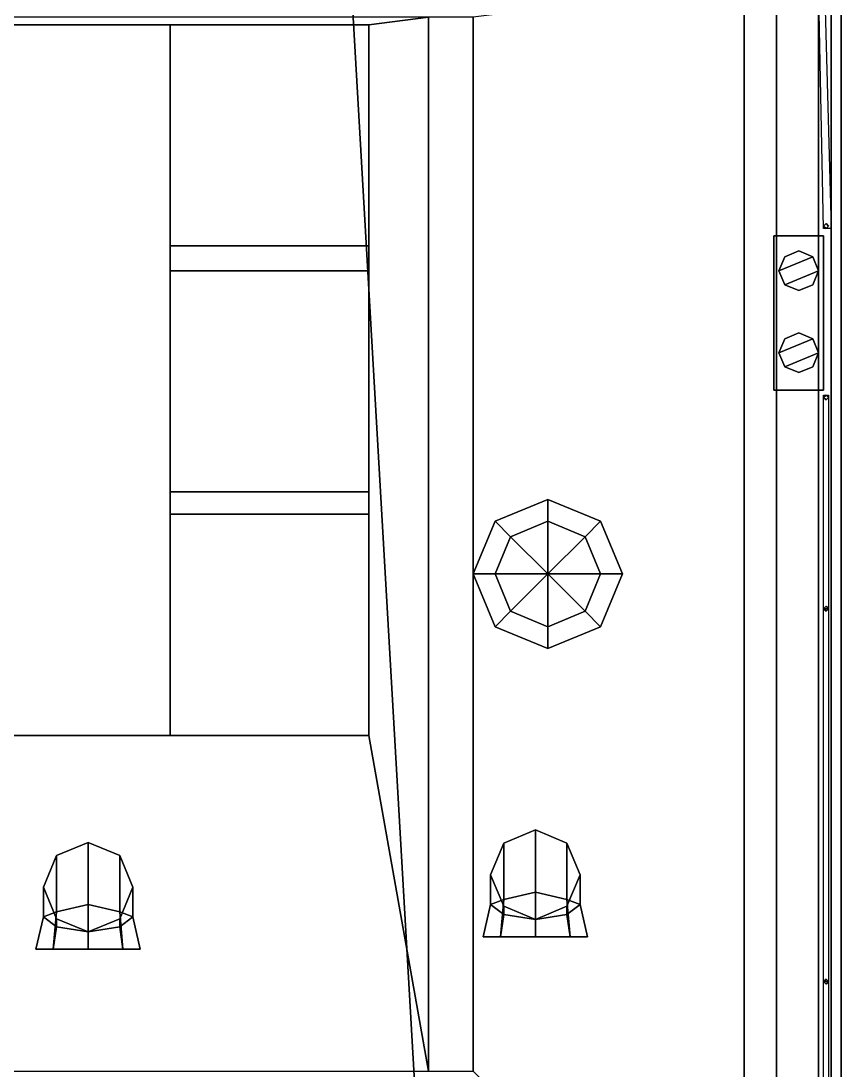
# Model space of a CAD drawing. Header units: millimetres. Extents: x -3 to 3, y -23.4 to 39.1.
# Drawn here: x -0.27 to 3.03, y 1.49 to 5.715 of the extents above; entities that cross this region are included whole.
import ezdxf

# ---------------------------------------------------------------- set-up
doc = ezdxf.new("R2010")
doc.units = ezdxf.units.MM
for name, color, linetype in [('base_43', 7, 'Continuous'), ('r2', 6, 'Continuous'), ('underwater', 1, 'Continuous')]:
    doc.layers.add(name, color=color, linetype=linetype)

msp = doc.modelspace()

# ---------------------------------------------------------------- linework, layer by layer
for points in [[(1.03, 6.36, 7.3), (1.46, -1.09, 6.25), (1.46, -1.09, 6.19), (1.03, 6.36, 7.24)], [(1.03, 6.36, 7.24), (1.46, -1.09, 6.19), (1.46, -1.09, 6.25), (1.03, 6.36, 7.3)], [(1.55, 1.49, 1), (2.99, 0.03, 1), (2.99, 5.91, 1), (1.55, 5.73, 1)], [(2.99, 5.91, 1), (2.99, 0.03, 1), (2.99, 0.03), (2.99, 5.91)], [(1.13, 5.7, 1.6706), (1.37, 5.73, 1.67), (-1.37, 5.73, 1.67), (-1.13, 5.7, 1.6706)], [(1.37, 1.49, 1.76), (1.37, 5.73, 1.67), (1.13, 5.7, 1.6706), (1.13, 2.84, 1.7313)], [(1.37, 1.49, 1.76), (1.55, 1.49, 1), (1.55, 5.73, 1), (1.37, 5.73, 1.67)], [(0.33, 5.7, 1.6706), (-0.33, 5.7, 1.6706), (-0.33, 2.84, 1.7313), (0.33, 2.84, 1.7313)], [(1.13, 5.7, 1.78), (1.13, 5.7, 1.6706), (0.33, 5.7, 1.6706), (0.33, 5.7, 1.78)], [(0.33, 5.7, 1.78), (0.33, 5.7, 1.6706), (0.33, 4.81, 1.6895), (0.33, 4.81, 1.8)], [(1.13, 4.81, 1.8), (1.13, 5.7, 1.78), (0.33, 5.7, 1.78), (0.33, 4.81, 1.8)], [(1.13, 4.81, 1.6895), (1.13, 5.7, 1.6706), (1.13, 5.7, 1.78), (1.13, 4.81, 1.8)], [(2.76, 4.85, 1), (2.76, 4.23, 1), (2.76, 4.23, 1.13), (2.76, 4.85, 1.13)], [(2.96, 4.85, 1.13), (2.96, 4.85, 1), (2.76, 4.85, 1), (2.76, 4.85, 1.13)], [(2.76, 4.85, 1.13), (2.76, 4.23, 1.13), (2.96, 4.23, 1.13), (2.96, 4.85, 1.13)], [(2.96, 4.23, 1.13), (2.96, 4.23, 1), (2.96, 4.85, 1), (2.96, 4.85, 1.13)], [(0.33, 4.81, 1.8), (0.33, 4.81, 1.6895), (1.13, 4.81, 1.6895), (1.13, 4.81, 1.8)], [(1.13, 4.71, 1.6917), (1.13, 4.81, 1.6895), (0.33, 4.81, 1.6895), (0.33, 4.71, 1.6917)], [(2.86, 4.79, 1.32), (2.8034, 4.7666, 1.32), (2.78, 4.71, 1.32), (2.9166, 4.7666, 1.32)], [(2.86, 4.79, 1.13), (2.8034, 4.7666, 1.13), (2.8034, 4.7666, 1.32), (2.86, 4.79, 1.32)], [(2.9166, 4.7666, 1.13), (2.86, 4.79, 1.13), (2.86, 4.79, 1.32), (2.9166, 4.7666, 1.32)], [(2.8034, 4.7666, 1.13), (2.78, 4.71, 1.13), (2.78, 4.71, 1.32), (2.8034, 4.7666, 1.32)], [(2.9166, 4.7666, 1.32), (2.78, 4.71, 1.32), (2.8034, 4.6534, 1.32), (2.94, 4.71, 1.32)], [(2.94, 4.71, 1.13), (2.9166, 4.7666, 1.13), (2.9166, 4.7666, 1.32), (2.94, 4.71, 1.32)], [(0.33, 4.71, 1.8), (0.33, 4.71, 1.6917), (0.33, 3.82, 1.7105), (0.33, 3.82, 1.82)], [(1.13, 4.71, 1.8), (1.13, 4.71, 1.6917), (0.33, 4.71, 1.6917), (0.33, 4.71, 1.8)], [(1.13, 3.82, 1.82), (1.13, 4.71, 1.8), (0.33, 4.71, 1.8), (0.33, 3.82, 1.82)], [(1.13, 3.82, 1.7105), (1.13, 4.71, 1.6917), (1.13, 4.71, 1.8), (1.13, 3.82, 1.82)], [(2.78, 4.71, 1.13), (2.8034, 4.6534, 1.13), (2.8034, 4.6534, 1.32), (2.78, 4.71, 1.32)], [(2.94, 4.71, 1.32), (2.8034, 4.6534, 1.32), (2.86, 4.63, 1.32), (2.9166, 4.6534, 1.32)], [(2.9166, 4.6534, 1.13), (2.94, 4.71, 1.13), (2.94, 4.71, 1.32), (2.9166, 4.6534, 1.32)], [(2.8034, 4.6534, 1.13), (2.86, 4.63, 1.13), (2.86, 4.63, 1.32), (2.8034, 4.6534, 1.32)], [(2.86, 4.63, 1.13), (2.9166, 4.6534, 1.13), (2.9166, 4.6534, 1.32), (2.86, 4.63, 1.32)], [(2.86, 4.46, 1.32), (2.8034, 4.4366, 1.32), (2.78, 4.38, 1.32), (2.9166, 4.4366, 1.32)], [(2.8034, 4.4366, 1.13), (2.78, 4.38, 1.13), (2.78, 4.38, 1.32), (2.8034, 4.4366, 1.32)], [(2.9166, 4.4366, 1.32), (2.78, 4.38, 1.32), (2.8034, 4.3234, 1.32), (2.94, 4.38, 1.32)], [(2.86, 4.46, 1.13), (2.8034, 4.4366, 1.13), (2.8034, 4.4366, 1.32), (2.86, 4.46, 1.32)], [(2.9166, 4.4366, 1.13), (2.86, 4.46, 1.13), (2.86, 4.46, 1.32), (2.9166, 4.4366, 1.32)], [(2.94, 4.38, 1.13), (2.9166, 4.4366, 1.13), (2.9166, 4.4366, 1.32), (2.94, 4.38, 1.32)], [(2.78, 4.38, 1.13), (2.8034, 4.3234, 1.13), (2.8034, 4.3234, 1.32), (2.78, 4.38, 1.32)], [(2.94, 4.38, 1.32), (2.8034, 4.3234, 1.32), (2.86, 4.3, 1.32), (2.9166, 4.3234, 1.32)], [(2.9166, 4.3234, 1.13), (2.94, 4.38, 1.13), (2.94, 4.38, 1.32), (2.9166, 4.3234, 1.32)], [(2.8034, 4.3234, 1.13), (2.86, 4.3, 1.13), (2.86, 4.3, 1.32), (2.8034, 4.3234, 1.32)], [(2.86, 4.3, 1.13), (2.9166, 4.3234, 1.13), (2.9166, 4.3234, 1.32), (2.86, 4.3, 1.32)], [(2.76, 4.23, 1.13), (2.76, 4.23, 1), (2.96, 4.23, 1), (2.96, 4.23, 1.13)], [(0.33, 3.82, 1.82), (0.33, 3.82, 1.7105), (1.13, 3.82, 1.7105), (1.13, 3.82, 1.82)], [(1.13, 3.73, 1.7125), (1.13, 3.82, 1.7105), (0.33, 3.82, 1.7105), (0.33, 3.73, 1.7125)], [(1.6379, 3.7021, 1.22), (1.85, 3.79, 1.22), (1.85, 3.79, 1), (1.6379, 3.7021, 1)], [(1.85, 3.7021, 1.27), (1.85, 3.79, 1.22), (1.6379, 3.7021, 1.22), (1.7, 3.64, 1.27)], [(1.85, 3.79, 1.22), (2.0621, 3.7021, 1.22), (2.0621, 3.7021, 1), (1.85, 3.79, 1)], [(2, 3.64, 1.27), (2.0621, 3.7021, 1.22), (1.85, 3.79, 1.22), (1.85, 3.7021, 1.27)], [(0.33, 3.73, 1.82), (0.33, 3.73, 1.7125), (0.33, 2.84, 1.7313), (0.33, 2.84, 1.84)], [(1.13, 3.73, 1.82), (1.13, 3.73, 1.7125), (0.33, 3.73, 1.7125), (0.33, 3.73, 1.82)], [(1.13, 2.84, 1.84), (1.13, 3.73, 1.82), (0.33, 3.73, 1.82), (0.33, 2.84, 1.84)], [(1.13, 2.84, 1.7313), (1.13, 3.73, 1.7125), (1.13, 3.73, 1.82), (1.13, 2.84, 1.84)], [(1.55, 3.49, 1.22), (1.6379, 3.7021, 1.22), (1.6379, 3.7021, 1), (1.55, 3.49, 1)], [(1.7, 3.64, 1.27), (1.6379, 3.7021, 1.22), (1.55, 3.49, 1.22), (1.6379, 3.49, 1.27)], [(1.85, 3.49, 1.29), (1.85, 3.7021, 1.27), (1.7, 3.64, 1.27), (1.85, 3.49, 1.29)], [(1.85, 3.49, 1.29), (2, 3.64, 1.27), (1.85, 3.7021, 1.27), (1.85, 3.49, 1.29)], [(2.0621, 3.49, 1.27), (2.15, 3.49, 1.22), (2.0621, 3.7021, 1.22), (2, 3.64, 1.27)], [(2.0621, 3.7021, 1.22), (2.15, 3.49, 1.22), (2.15, 3.49, 1), (2.0621, 3.7021, 1)], [(1.85, 3.49, 1.29), (1.7, 3.64, 1.27), (1.6379, 3.49, 1.27), (1.85, 3.49, 1.29)], [(1.85, 3.49, 1.29), (2.0621, 3.49, 1.27), (2, 3.64, 1.27), (1.85, 3.49, 1.29)], [(1.6379, 3.2779, 1.22), (1.55, 3.49, 1.22), (1.55, 3.49, 1), (1.6379, 3.2779, 1)], [(1.6379, 3.49, 1.27), (1.55, 3.49, 1.22), (1.6379, 3.2779, 1.22), (1.7, 3.34, 1.27)], [(1.85, 3.49, 1.29), (1.6379, 3.49, 1.27), (1.7, 3.34, 1.27), (1.85, 3.49, 1.29)], [(1.85, 3.49, 1.29), (1.7, 3.34, 1.27), (1.85, 3.2779, 1.27), (1.85, 3.49, 1.29)], [(1.85, 3.49, 1.29), (2, 3.34, 1.27), (2.0621, 3.49, 1.27), (1.85, 3.49, 1.29)], [(1.85, 3.49, 1.29), (1.85, 3.2779, 1.27), (2, 3.34, 1.27), (1.85, 3.49, 1.29)], [(2, 3.34, 1.27), (2.0621, 3.2779, 1.22), (2.15, 3.49, 1.22), (2.0621, 3.49, 1.27)], [(2.15, 3.49, 1.22), (2.0621, 3.2779, 1.22), (2.0621, 3.2779, 1), (2.15, 3.49, 1)], [(1.7, 3.34, 1.27), (1.6379, 3.2779, 1.22), (1.85, 3.19, 1.22), (1.85, 3.2779, 1.27)], [(1.85, 3.2779, 1.27), (1.85, 3.19, 1.22), (2.0621, 3.2779, 1.22), (2, 3.34, 1.27)], [(1.85, 3.19, 1.22), (1.6379, 3.2779, 1.22), (1.6379, 3.2779, 1), (1.85, 3.19, 1)], [(2.0621, 3.2779, 1.22), (1.85, 3.19, 1.22), (1.85, 3.19, 1), (2.0621, 3.2779, 1)], [(-1.13, 2.84, 1.7313), (-1.37, 1.49, 1.76), (1.37, 1.49, 1.76), (1.13, 2.84, 1.7313)], [(0.33, 2.84, 1.84), (0.33, 2.84, 1.7313), (1.13, 2.84, 1.7313), (1.13, 2.84, 1.84)], [(1.8, 2.46, 1), (1.6727, 2.4073, 1), (1.6727, 2.4073, 2.63), (1.8, 2.46, 2.68)], [(1.8, 2.46, 2.68), (1.6727, 2.4073, 2.63), (1.6727, 2.18, 2.8), (1.8, 2.21, 2.89)], [(1.9273, 2.4073, 1), (1.8, 2.46, 1), (1.8, 2.46, 2.68), (1.9273, 2.4073, 2.63)], [(1.9273, 2.4073, 2.63), (1.8, 2.46, 2.68), (1.8, 2.21, 2.89), (1.9273, 2.18, 2.8)], [(0, 2.41, 1.74), (-0.1273, 2.3573, 1.74), (-0.1273, 2.3573, 2.81), (0, 2.41, 2.86)], [(0, 2.41, 2.86), (-0.1273, 2.3573, 2.81), (-0.1273, 2.13, 2.98), (0, 2.16, 3.07)], [(0.1273, 2.3573, 1.74), (0, 2.41, 1.74), (0, 2.41, 2.86), (0.1273, 2.3573, 2.81)], [(0.1273, 2.3573, 2.81), (0, 2.41, 2.86), (0, 2.16, 3.07), (0.1273, 2.13, 2.98)], [(1.6727, 2.4073, 1), (1.62, 2.28, 1), (1.62, 2.28, 2.51), (1.6727, 2.4073, 2.63)], [(1.6727, 2.4073, 2.63), (1.62, 2.28, 2.51), (1.62, 2.16, 2.63), (1.6727, 2.18, 2.8)], [(1.98, 2.28, 1), (1.9273, 2.4073, 1), (1.9273, 2.4073, 2.63), (1.98, 2.28, 2.51)], [(1.98, 2.28, 2.51), (1.9273, 2.4073, 2.63), (1.9273, 2.18, 2.8), (1.98, 2.16, 2.63)], [(-0.1273, 2.3573, 1.74), (-0.18, 2.23, 1.74), (-0.18, 2.23, 2.69), (-0.1273, 2.3573, 2.81)], [(-0.1273, 2.3573, 2.81), (-0.18, 2.23, 2.69), (-0.18, 2.11, 2.81), (-0.1273, 2.13, 2.98)], [(0.18, 2.23, 1.74), (0.1273, 2.3573, 1.74), (0.1273, 2.3573, 2.81), (0.18, 2.23, 2.69)], [(0.18, 2.23, 2.69), (0.1273, 2.3573, 2.81), (0.1273, 2.13, 2.98), (0.18, 2.11, 2.81)], [(1.62, 2.28, 1), (1.6727, 2.1527, 1), (1.6727, 2.1527, 2.38), (1.62, 2.28, 2.51)], [(1.62, 2.28, 2.51), (1.6727, 2.1527, 2.38), (1.6727, 2.12, 2.41), (1.62, 2.16, 2.63)], [(1.9273, 2.1527, 1), (1.98, 2.28, 1), (1.98, 2.28, 2.51), (1.9273, 2.1527, 2.38)], [(1.9273, 2.1527, 2.38), (1.98, 2.28, 2.51), (1.98, 2.16, 2.63), (1.9273, 2.12, 2.41)], [(-0.18, 2.23, 1.74), (-0.1273, 2.1027, 1.74), (-0.1273, 2.1027, 2.56), (-0.18, 2.23, 2.69)], [(-0.18, 2.23, 2.69), (-0.1273, 2.1027, 2.56), (-0.1273, 2.07, 2.59), (-0.18, 2.11, 2.81)], [(0.1273, 2.1027, 1.74), (0.18, 2.23, 1.74), (0.18, 2.23, 2.69), (0.1273, 2.1027, 2.56)], [(0.1273, 2.1027, 2.56), (0.18, 2.23, 2.69), (0.18, 2.11, 2.81), (0.1273, 2.07, 2.59)], [(1.8, 2.21, 2.89), (1.6727, 2.18, 2.8), (1.66, 2.03, 2.8), (1.8, 2.03, 2.89)], [(1.9273, 2.18, 2.8), (1.8, 2.21, 2.89), (1.8, 2.03, 2.89), (1.94, 2.03, 2.8)], [(0, 2.16, 3.07), (-0.1273, 2.13, 2.98), (-0.14, 1.98, 2.98), (0, 1.98, 3.07)], [(0.1273, 2.13, 2.98), (0, 2.16, 3.07), (0, 1.98, 3.07), (0.14, 1.98, 2.98)], [(1.6727, 2.18, 2.8), (1.62, 2.16, 2.63), (1.59, 2.03, 2.63), (1.66, 2.03, 2.8)], [(1.62, 2.16, 2.63), (1.6727, 2.12, 2.41), (1.66, 2.03, 2.41), (1.59, 2.03, 2.63)], [(1.98, 2.16, 2.63), (1.9273, 2.18, 2.8), (1.94, 2.03, 2.8), (2.01, 2.03, 2.63)], [(1.9273, 2.12, 2.41), (1.98, 2.16, 2.63), (2.01, 2.03, 2.63), (1.94, 2.03, 2.41)], [(-0.1273, 2.13, 2.98), (-0.18, 2.11, 2.81), (-0.21, 1.98, 2.81), (-0.14, 1.98, 2.98)], [(0.18, 2.11, 2.81), (0.1273, 2.13, 2.98), (0.14, 1.98, 2.98), (0.21, 1.98, 2.81)], [(1.6727, 2.12, 2.41), (1.8, 2.1, 2.32), (1.8, 2.03, 2.32), (1.66, 2.03, 2.41)], [(1.6727, 2.1527, 1), (1.8, 2.1, 1), (1.8, 2.1, 2.32), (1.6727, 2.1527, 2.38)], [(1.6727, 2.1527, 2.38), (1.8, 2.1, 2.32), (1.8, 2.1, 2.32), (1.6727, 2.12, 2.41)], [(1.8, 2.1, 1), (1.9273, 2.1527, 1), (1.9273, 2.1527, 2.38), (1.8, 2.1, 2.32)], [(1.8, 2.1, 2.32), (1.9273, 2.1527, 2.38), (1.9273, 2.12, 2.41), (1.8, 2.1, 2.32)], [(1.8, 2.1, 2.32), (1.9273, 2.12, 2.41), (1.94, 2.03, 2.41), (1.8, 2.03, 2.32)], [(-0.18, 2.11, 2.81), (-0.1273, 2.07, 2.59), (-0.14, 1.98, 2.59), (-0.21, 1.98, 2.81)], [(-0.1273, 2.1027, 1.74), (0, 2.05, 1.74), (0, 2.05, 2.5), (-0.1273, 2.1027, 2.56)], [(-0.1273, 2.1027, 2.56), (0, 2.05, 2.5), (0, 2.05, 2.5), (-0.1273, 2.07, 2.59)], [(0, 2.05, 1.74), (0.1273, 2.1027, 1.74), (0.1273, 2.1027, 2.56), (0, 2.05, 2.5)], [(0, 2.05, 2.5), (0.1273, 2.1027, 2.56), (0.1273, 2.07, 2.59), (0, 2.05, 2.5)], [(0.1273, 2.07, 2.59), (0.18, 2.11, 2.81), (0.21, 1.98, 2.81), (0.14, 1.98, 2.59)], [(-0.1273, 2.07, 2.59), (0, 2.05, 2.5), (0, 1.98, 2.5), (-0.14, 1.98, 2.59)], [(0, 2.05, 2.5), (0.1273, 2.07, 2.59), (0.14, 1.98, 2.59), (0, 1.98, 2.5)], [(1.8, 2.03, 2.89), (1.66, 2.03, 2.8), (1.59, 2.03, 2.63), (1.94, 2.03, 2.8)], [(1.94, 2.03, 2.8), (1.59, 2.03, 2.63), (1.66, 2.03, 2.41), (2.01, 2.03, 2.63)], [(2.01, 2.03, 2.63), (1.66, 2.03, 2.41), (1.8, 2.03, 2.32), (1.94, 2.03, 2.41)], [(0, 1.98, 3.07), (-0.14, 1.98, 2.98), (-0.21, 1.98, 2.81), (0.14, 1.98, 2.98)], [(0.14, 1.98, 2.98), (-0.21, 1.98, 2.81), (-0.14, 1.98, 2.59), (0.21, 1.98, 2.81)], [(0.21, 1.98, 2.81), (-0.14, 1.98, 2.59), (0, 1.98, 2.5), (0.14, 1.98, 2.59)]]:
    msp.add_3dface(points)
at = {"layer": 'base_43'}
for points in [[(1.55, 1.49, 1), (2.99, 0.03, 1), (2.99, 5.91, 1), (1.55, 5.73, 1)], [(2.99, 5.91, 0.88), (2.99, 0.03, 0.88), (2.99, 0.03), (2.99, 5.91)], [(2.99, 5.91, 1), (2.99, 0.03, 1), (2.99, 0.03, 0.98), (2.99, 5.91, 0.98)], [(3.03, 5.91, 0.88), (3.03, 0.03, 0.88), (2.99, 0.03, 0.88), (2.99, 5.91, 0.88)], [(2.99, 5.91, 0.98), (2.99, 0.03, 0.98), (3.03, 0.03, 0.98), (3.03, 5.91, 0.98)], [(3.03, 5.91, 0.98), (3.03, 0.03, 0.98), (3.03, 0.03, 0.88), (3.03, 5.91, 0.88)], [(1.13, 5.7, 1.6706), (1.37, 5.73, 1.67), (-1.37, 5.73, 1.67), (-1.13, 5.7, 1.6706)], [(1.37, 1.49, 1.76), (1.37, 5.73, 1.67), (1.13, 5.7, 1.6706), (1.13, 2.84, 1.7313)], [(1.37, 1.49, 1.76), (1.55, 1.49, 1), (1.55, 5.73, 1), (1.37, 5.73, 1.67)], [(0.33, 5.7, 1.6706), (-0.33, 5.7, 1.6706), (-0.33, 2.84, 1.7313), (0.33, 2.84, 1.7313)], [(1.13, 4.81, 1.8), (1.13, 5.7, 1.78), (0.33, 5.7, 1.78), (0.33, 4.81, 1.8)], [(0.33, 5.7, 1.78), (0.33, 5.7, 1.6706), (0.33, 4.81, 1.6895), (0.33, 4.81, 1.8)], [(1.13, 5.7, 1.78), (1.13, 5.7, 1.6706), (0.33, 5.7, 1.6706), (0.33, 5.7, 1.78)], [(1.13, 4.81, 1.6895), (1.13, 5.7, 1.6706), (1.13, 5.7, 1.78), (1.13, 4.81, 1.8)], [(2.76, 4.85, 1.13), (2.76, 4.23, 1.13), (2.96, 4.23, 1.13), (2.96, 4.85, 1.13)], [(2.96, 4.85, 1.13), (2.96, 4.85, 1), (2.76, 4.85, 1), (2.76, 4.85, 1.13)], [(2.76, 4.85, 1), (2.76, 4.23, 1), (2.76, 4.23, 1.13), (2.76, 4.85, 1.13)], [(2.96, 4.23, 1.13), (2.96, 4.23, 1), (2.96, 4.85, 1), (2.96, 4.85, 1.13)], [(1.13, 4.71, 1.6917), (1.13, 4.81, 1.6895), (0.33, 4.81, 1.6895), (0.33, 4.71, 1.6917)], [(0.33, 4.81, 1.8), (0.33, 4.81, 1.6895), (1.13, 4.81, 1.6895), (1.13, 4.81, 1.8)], [(2.86, 4.79, 1.32), (2.8034, 4.7666, 1.32), (2.78, 4.71, 1.32), (2.9166, 4.7666, 1.32)], [(2.86, 4.79, 1.13), (2.8034, 4.7666, 1.13), (2.8034, 4.7666, 1.32), (2.86, 4.79, 1.32)], [(2.9166, 4.7666, 1.13), (2.86, 4.79, 1.13), (2.86, 4.79, 1.32), (2.9166, 4.7666, 1.32)], [(2.8034, 4.7666, 1.13), (2.78, 4.71, 1.13), (2.78, 4.71, 1.32), (2.8034, 4.7666, 1.32)], [(2.9166, 4.7666, 1.32), (2.78, 4.71, 1.32), (2.8034, 4.6534, 1.32), (2.94, 4.71, 1.32)], [(2.94, 4.71, 1.13), (2.9166, 4.7666, 1.13), (2.9166, 4.7666, 1.32), (2.94, 4.71, 1.32)], [(1.13, 3.82, 1.82), (1.13, 4.71, 1.8), (0.33, 4.71, 1.8), (0.33, 3.82, 1.82)], [(1.13, 4.71, 1.8), (1.13, 4.71, 1.6917), (0.33, 4.71, 1.6917), (0.33, 4.71, 1.8)], [(0.33, 4.71, 1.8), (0.33, 4.71, 1.6917), (0.33, 3.82, 1.7105), (0.33, 3.82, 1.82)], [(1.13, 3.82, 1.7105), (1.13, 4.71, 1.6917), (1.13, 4.71, 1.8), (1.13, 3.82, 1.82)], [(2.78, 4.71, 1.13), (2.8034, 4.6534, 1.13), (2.8034, 4.6534, 1.32), (2.78, 4.71, 1.32)], [(2.94, 4.71, 1.32), (2.8034, 4.6534, 1.32), (2.86, 4.63, 1.32), (2.9166, 4.6534, 1.32)], [(2.9166, 4.6534, 1.13), (2.94, 4.71, 1.13), (2.94, 4.71, 1.32), (2.9166, 4.6534, 1.32)], [(2.8034, 4.6534, 1.13), (2.86, 4.63, 1.13), (2.86, 4.63, 1.32), (2.8034, 4.6534, 1.32)], [(2.86, 4.63, 1.13), (2.9166, 4.6534, 1.13), (2.9166, 4.6534, 1.32), (2.86, 4.63, 1.32)], [(2.86, 4.46, 1.32), (2.8034, 4.4366, 1.32), (2.78, 4.38, 1.32), (2.9166, 4.4366, 1.32)], [(2.8034, 4.4366, 1.13), (2.78, 4.38, 1.13), (2.78, 4.38, 1.32), (2.8034, 4.4366, 1.32)], [(2.9166, 4.4366, 1.32), (2.78, 4.38, 1.32), (2.8034, 4.3234, 1.32), (2.94, 4.38, 1.32)], [(2.86, 4.46, 1.13), (2.8034, 4.4366, 1.13), (2.8034, 4.4366, 1.32), (2.86, 4.46, 1.32)], [(2.9166, 4.4366, 1.13), (2.86, 4.46, 1.13), (2.86, 4.46, 1.32), (2.9166, 4.4366, 1.32)], [(2.94, 4.38, 1.13), (2.9166, 4.4366, 1.13), (2.9166, 4.4366, 1.32), (2.94, 4.38, 1.32)], [(2.78, 4.38, 1.13), (2.8034, 4.3234, 1.13), (2.8034, 4.3234, 1.32), (2.78, 4.38, 1.32)], [(2.94, 4.38, 1.32), (2.8034, 4.3234, 1.32), (2.86, 4.3, 1.32), (2.9166, 4.3234, 1.32)], [(2.9166, 4.3234, 1.13), (2.94, 4.38, 1.13), (2.94, 4.38, 1.32), (2.9166, 4.3234, 1.32)], [(2.8034, 4.3234, 1.13), (2.86, 4.3, 1.13), (2.86, 4.3, 1.32), (2.8034, 4.3234, 1.32)], [(2.86, 4.3, 1.13), (2.9166, 4.3234, 1.13), (2.9166, 4.3234, 1.32), (2.86, 4.3, 1.32)], [(2.76, 4.23, 1.13), (2.76, 4.23, 1), (2.96, 4.23, 1), (2.96, 4.23, 1.13)], [(1.13, 3.73, 1.7125), (1.13, 3.82, 1.7105), (0.33, 3.82, 1.7105), (0.33, 3.73, 1.7125)], [(0.33, 3.82, 1.82), (0.33, 3.82, 1.7105), (1.13, 3.82, 1.7105), (1.13, 3.82, 1.82)], [(1.6379, 3.7021, 1.22), (1.85, 3.79, 1.22), (1.85, 3.79, 1), (1.6379, 3.7021, 1)], [(1.85, 3.7021, 1.27), (1.85, 3.79, 1.22), (1.6379, 3.7021, 1.22), (1.7, 3.64, 1.27)], [(1.85, 3.79, 1.22), (2.0621, 3.7021, 1.22), (2.0621, 3.7021, 1), (1.85, 3.79, 1)], [(2, 3.64, 1.27), (2.0621, 3.7021, 1.22), (1.85, 3.79, 1.22), (1.85, 3.7021, 1.27)], [(1.13, 2.84, 1.84), (1.13, 3.73, 1.82), (0.33, 3.73, 1.82), (0.33, 2.84, 1.84)], [(1.13, 3.73, 1.82), (1.13, 3.73, 1.7125), (0.33, 3.73, 1.7125), (0.33, 3.73, 1.82)], [(0.33, 3.73, 1.82), (0.33, 3.73, 1.7125), (0.33, 2.84, 1.7313), (0.33, 2.84, 1.84)], [(1.13, 2.84, 1.7313), (1.13, 3.73, 1.7125), (1.13, 3.73, 1.82), (1.13, 2.84, 1.84)], [(1.55, 3.49, 1.22), (1.6379, 3.7021, 1.22), (1.6379, 3.7021, 1), (1.55, 3.49, 1)], [(1.7, 3.64, 1.27), (1.6379, 3.7021, 1.22), (1.55, 3.49, 1.22), (1.6379, 3.49, 1.27)], [(1.85, 3.49, 1.29), (1.85, 3.7021, 1.27), (1.7, 3.64, 1.27), (1.85, 3.49, 1.29)], [(1.85, 3.49, 1.29), (2, 3.64, 1.27), (1.85, 3.7021, 1.27), (1.85, 3.49, 1.29)], [(2.0621, 3.49, 1.27), (2.15, 3.49, 1.22), (2.0621, 3.7021, 1.22), (2, 3.64, 1.27)], [(2.0621, 3.7021, 1.22), (2.15, 3.49, 1.22), (2.15, 3.49, 1), (2.0621, 3.7021, 1)], [(1.85, 3.49, 1.29), (1.7, 3.64, 1.27), (1.6379, 3.49, 1.27), (1.85, 3.49, 1.29)], [(1.85, 3.49, 1.29), (2.0621, 3.49, 1.27), (2, 3.64, 1.27), (1.85, 3.49, 1.29)], [(1.6379, 3.2779, 1.22), (1.55, 3.49, 1.22), (1.55, 3.49, 1), (1.6379, 3.2779, 1)], [(1.6379, 3.49, 1.27), (1.55, 3.49, 1.22), (1.6379, 3.2779, 1.22), (1.7, 3.34, 1.27)], [(1.85, 3.49, 1.29), (1.6379, 3.49, 1.27), (1.7, 3.34, 1.27), (1.85, 3.49, 1.29)], [(1.85, 3.49, 1.29), (1.7, 3.34, 1.27), (1.85, 3.2779, 1.27), (1.85, 3.49, 1.29)], [(1.85, 3.49, 1.29), (1.85, 3.2779, 1.27), (2, 3.34, 1.27), (1.85, 3.49, 1.29)], [(1.85, 3.49, 1.29), (2, 3.34, 1.27), (2.0621, 3.49, 1.27), (1.85, 3.49, 1.29)], [(2, 3.34, 1.27), (2.0621, 3.2779, 1.22), (2.15, 3.49, 1.22), (2.0621, 3.49, 1.27)], [(2.15, 3.49, 1.22), (2.0621, 3.2779, 1.22), (2.0621, 3.2779, 1), (2.15, 3.49, 1)], [(1.7, 3.34, 1.27), (1.6379, 3.2779, 1.22), (1.85, 3.19, 1.22), (1.85, 3.2779, 1.27)], [(1.85, 3.2779, 1.27), (1.85, 3.19, 1.22), (2.0621, 3.2779, 1.22), (2, 3.34, 1.27)], [(1.85, 3.19, 1.22), (1.6379, 3.2779, 1.22), (1.6379, 3.2779, 1), (1.85, 3.19, 1)], [(2.0621, 3.2779, 1.22), (1.85, 3.19, 1.22), (1.85, 3.19, 1), (2.0621, 3.2779, 1)], [(-1.13, 2.84, 1.7313), (-1.37, 1.49, 1.76), (1.37, 1.49, 1.76), (1.13, 2.84, 1.7313)], [(0.33, 2.84, 1.84), (0.33, 2.84, 1.7313), (1.13, 2.84, 1.7313), (1.13, 2.84, 1.84)], [(1.8, 2.46, 1), (1.6727, 2.4073, 1), (1.6727, 2.4073, 2.63), (1.8, 2.46, 2.68)], [(1.8, 2.46, 2.68), (1.6727, 2.4073, 2.63), (1.6727, 2.18, 2.8), (1.8, 2.21, 2.89)], [(1.9273, 2.4073, 1), (1.8, 2.46, 1), (1.8, 2.46, 2.68), (1.9273, 2.4073, 2.63)], [(1.9273, 2.4073, 2.63), (1.8, 2.46, 2.68), (1.8, 2.21, 2.89), (1.9273, 2.18, 2.8)], [(0, 2.41, 1.74), (-0.1273, 2.3573, 1.74), (-0.1273, 2.3573, 2.81), (0, 2.41, 2.86)], [(0, 2.41, 2.86), (-0.1273, 2.3573, 2.81), (-0.1273, 2.13, 2.98), (0, 2.16, 3.07)], [(0.1273, 2.3573, 1.74), (0, 2.41, 1.74), (0, 2.41, 2.86), (0.1273, 2.3573, 2.81)], [(0.1273, 2.3573, 2.81), (0, 2.41, 2.86), (0, 2.16, 3.07), (0.1273, 2.13, 2.98)], [(1.6727, 2.4073, 1), (1.62, 2.28, 1), (1.62, 2.28, 2.51), (1.6727, 2.4073, 2.63)], [(1.6727, 2.4073, 2.63), (1.62, 2.28, 2.51), (1.62, 2.16, 2.63), (1.6727, 2.18, 2.8)], [(1.98, 2.28, 1), (1.9273, 2.4073, 1), (1.9273, 2.4073, 2.63), (1.98, 2.28, 2.51)], [(1.98, 2.28, 2.51), (1.9273, 2.4073, 2.63), (1.9273, 2.18, 2.8), (1.98, 2.16, 2.63)], [(-0.1273, 2.3573, 2.81), (-0.18, 2.23, 2.69), (-0.18, 2.11, 2.81), (-0.1273, 2.13, 2.98)], [(-0.1273, 2.3573, 1.74), (-0.18, 2.23, 1.74), (-0.18, 2.23, 2.69), (-0.1273, 2.3573, 2.81)], [(0.18, 2.23, 2.69), (0.1273, 2.3573, 2.81), (0.1273, 2.13, 2.98), (0.18, 2.11, 2.81)], [(0.18, 2.23, 1.74), (0.1273, 2.3573, 1.74), (0.1273, 2.3573, 2.81), (0.18, 2.23, 2.69)], [(1.62, 2.28, 1), (1.6727, 2.1527, 1), (1.6727, 2.1527, 2.38), (1.62, 2.28, 2.51)], [(1.62, 2.28, 2.51), (1.6727, 2.1527, 2.38), (1.6727, 2.12, 2.41), (1.62, 2.16, 2.63)], [(1.9273, 2.1527, 1), (1.98, 2.28, 1), (1.98, 2.28, 2.51), (1.9273, 2.1527, 2.38)], [(1.9273, 2.1527, 2.38), (1.98, 2.28, 2.51), (1.98, 2.16, 2.63), (1.9273, 2.12, 2.41)], [(-0.18, 2.23, 2.69), (-0.1273, 2.1027, 2.56), (-0.1273, 2.07, 2.59), (-0.18, 2.11, 2.81)], [(-0.18, 2.23, 1.74), (-0.1273, 2.1027, 1.74), (-0.1273, 2.1027, 2.56), (-0.18, 2.23, 2.69)], [(0.1273, 2.1027, 2.56), (0.18, 2.23, 2.69), (0.18, 2.11, 2.81), (0.1273, 2.07, 2.59)], [(0.1273, 2.1027, 1.74), (0.18, 2.23, 1.74), (0.18, 2.23, 2.69), (0.1273, 2.1027, 2.56)], [(1.8, 2.21, 2.89), (1.6727, 2.18, 2.8), (1.66, 2.03, 2.8), (1.8, 2.03, 2.89)], [(1.9273, 2.18, 2.8), (1.8, 2.21, 2.89), (1.8, 2.03, 2.89), (1.94, 2.03, 2.8)], [(0, 2.16, 3.07), (-0.1273, 2.13, 2.98), (-0.14, 1.98, 2.98), (0, 1.98, 3.07)], [(0.1273, 2.13, 2.98), (0, 2.16, 3.07), (0, 1.98, 3.07), (0.14, 1.98, 2.98)], [(1.6727, 2.18, 2.8), (1.62, 2.16, 2.63), (1.59, 2.03, 2.63), (1.66, 2.03, 2.8)], [(1.62, 2.16, 2.63), (1.6727, 2.12, 2.41), (1.66, 2.03, 2.41), (1.59, 2.03, 2.63)], [(1.98, 2.16, 2.63), (1.9273, 2.18, 2.8), (1.94, 2.03, 2.8), (2.01, 2.03, 2.63)], [(1.9273, 2.12, 2.41), (1.98, 2.16, 2.63), (2.01, 2.03, 2.63), (1.94, 2.03, 2.41)], [(-0.1273, 2.13, 2.98), (-0.18, 2.11, 2.81), (-0.21, 1.98, 2.81), (-0.14, 1.98, 2.98)], [(0.18, 2.11, 2.81), (0.1273, 2.13, 2.98), (0.14, 1.98, 2.98), (0.21, 1.98, 2.81)], [(1.6727, 2.12, 2.41), (1.8, 2.1, 2.32), (1.8, 2.03, 2.32), (1.66, 2.03, 2.41)], [(1.6727, 2.1527, 1), (1.8, 2.1, 1), (1.8, 2.1, 2.32), (1.6727, 2.1527, 2.38)], [(1.6727, 2.1527, 2.38), (1.8, 2.1, 2.32), (1.8, 2.1, 2.32), (1.6727, 2.12, 2.41)], [(1.8, 2.1, 1), (1.9273, 2.1527, 1), (1.9273, 2.1527, 2.38), (1.8, 2.1, 2.32)], [(1.8, 2.1, 2.32), (1.9273, 2.1527, 2.38), (1.9273, 2.12, 2.41), (1.8, 2.1, 2.32)], [(1.8, 2.1, 2.32), (1.9273, 2.12, 2.41), (1.94, 2.03, 2.41), (1.8, 2.03, 2.32)], [(-0.18, 2.11, 2.81), (-0.1273, 2.07, 2.59), (-0.14, 1.98, 2.59), (-0.21, 1.98, 2.81)], [(-0.1273, 2.1027, 1.74), (0, 2.05, 1.74), (0, 2.05, 2.5), (-0.1273, 2.1027, 2.56)], [(-0.1273, 2.1027, 2.56), (0, 2.05, 2.5), (0, 2.05, 2.5), (-0.1273, 2.07, 2.59)], [(0, 2.05, 1.74), (0.1273, 2.1027, 1.74), (0.1273, 2.1027, 2.56), (0, 2.05, 2.5)], [(0, 2.05, 2.5), (0.1273, 2.1027, 2.56), (0.1273, 2.07, 2.59), (0, 2.05, 2.5)], [(0.1273, 2.07, 2.59), (0.18, 2.11, 2.81), (0.21, 1.98, 2.81), (0.14, 1.98, 2.59)], [(-0.1273, 2.07, 2.59), (0, 2.05, 2.5), (0, 1.98, 2.5), (-0.14, 1.98, 2.59)], [(0, 2.05, 2.5), (0.1273, 2.07, 2.59), (0.14, 1.98, 2.59), (0, 1.98, 2.5)], [(1.94, 2.03, 2.8), (1.59, 2.03, 2.63), (1.66, 2.03, 2.41), (2.01, 2.03, 2.63)], [(1.8, 2.03, 2.89), (1.66, 2.03, 2.8), (1.59, 2.03, 2.63), (1.94, 2.03, 2.8)], [(2.01, 2.03, 2.63), (1.66, 2.03, 2.41), (1.8, 2.03, 2.32), (1.94, 2.03, 2.41)], [(0.14, 1.98, 2.98), (-0.21, 1.98, 2.81), (-0.14, 1.98, 2.59), (0.21, 1.98, 2.81)], [(0, 1.98, 3.07), (-0.14, 1.98, 2.98), (-0.21, 1.98, 2.81), (0.14, 1.98, 2.98)], [(0.21, 1.98, 2.81), (-0.14, 1.98, 2.59), (0, 1.98, 2.5), (0.14, 1.98, 2.59)]]:
    msp.add_3dface(points, dxfattribs=at)
at = {"layer": 'r2'}
for points in [[(2.99, 4.88, 1.52), (2.96, 4.88, 1.52), (2.93, 6.35, 1.52), (2.95, 6.35, 1.52)], [(2.99, 4.88, 2), (2.96, 4.88, 2), (2.93, 6.35, 2), (2.95, 6.35, 2)], [(2.96, 4.89, 1), (2.97, 4.9, 1), (2.97, 4.9, 2), (2.96, 4.89, 2)], [(2.97, 4.88, 1), (2.96, 4.89, 1), (2.96, 4.89, 2), (2.97, 4.88, 2)], [(2.97, 4.9, 1), (2.98, 4.89, 1), (2.98, 4.89, 2), (2.97, 4.9, 2)], [(2.98, 4.89, 1), (2.97, 4.88, 1), (2.97, 4.88, 2), (2.98, 4.89, 2)], [(2.96, 4.2, 1), (2.97, 4.21, 1), (2.97, 4.21, 2), (2.96, 4.2, 2)], [(2.98, 3.35, 1.52), (2.96, 3.35, 1.52), (2.96, 4.21, 1.52), (2.98, 4.21, 1.52)], [(2.98, 3.35, 2), (2.96, 3.35, 2), (2.96, 4.21, 2), (2.98, 4.21, 2)], [(2.97, 4.19, 1), (2.96, 4.2, 1), (2.96, 4.2, 2), (2.97, 4.19, 2)], [(2.97, 4.21, 1), (2.98, 4.2, 1), (2.98, 4.2, 2), (2.97, 4.21, 2)], [(2.98, 4.2, 1), (2.97, 4.19, 1), (2.97, 4.19, 2), (2.98, 4.2, 2)], [(2.96, 3.35, 1), (2.97, 3.36, 1), (2.97, 3.36, 2), (2.96, 3.35, 2)], [(2.97, 3.34, 1), (2.96, 3.35, 1), (2.96, 3.35, 2), (2.97, 3.34, 2)], [(2.98, 1.85, 1.52), (2.96, 1.85, 1.52), (2.96, 3.35, 1.52), (2.98, 3.35, 1.52)], [(2.98, 1.85, 2), (2.96, 1.85, 2), (2.96, 3.35, 2), (2.98, 3.35, 2)], [(2.97, 3.36, 1), (2.98, 3.35, 1), (2.98, 3.35, 2), (2.97, 3.36, 2)], [(2.98, 3.35, 1), (2.97, 3.34, 1), (2.97, 3.34, 2), (2.98, 3.35, 2)], [(2.96, 1.85, 1), (2.97, 1.86, 1), (2.97, 1.86, 2), (2.96, 1.85, 2)], [(2.97, 1.86, 1), (2.98, 1.85, 1), (2.98, 1.85, 2), (2.97, 1.86, 2)], [(2.97, 1.84, 1), (2.96, 1.85, 1), (2.96, 1.85, 2), (2.97, 1.84, 2)], [(2.98, 0.35, 1.52), (2.96, 0.35, 1.52), (2.96, 1.85, 1.52), (2.98, 1.85, 1.52)], [(2.98, 0.35, 2), (2.96, 0.35, 2), (2.96, 1.85, 2), (2.98, 1.85, 2)], [(2.98, 1.85, 1), (2.97, 1.84, 1), (2.97, 1.84, 2), (2.98, 1.85, 2)]]:
    msp.add_3dface(points, dxfattribs=at)
at = {"layer": 'underwater'}
for points in [[(-2.64, 5.91, -0.89), (2.64, 5.91, -0.89), (2.64, 0.03, -0.89), (-2.64, 0.03, -0.89)], [(2.64, 5.91, -0.89), (2.77, 5.91, -0.84), (2.77, 0.03, -0.84), (2.64, 0.03, -0.89)], [(2.77, 5.91, -0.84), (2.94, 5.91, -0.66), (2.94, 0.03, -0.66), (2.77, 0.03, -0.84)], [(2.94, 5.91, -0.66), (2.99, 5.91, -0.48), (2.99, 0.03, -0.48), (2.94, 0.03, -0.66)], [(2.99, 5.91, -0.48), (2.99, 5.91), (2.99, 0.03), (2.99, 0.03, -0.48)]]:
    msp.add_3dface(points, dxfattribs=at)

doc.saveas('drawing.dxf')
